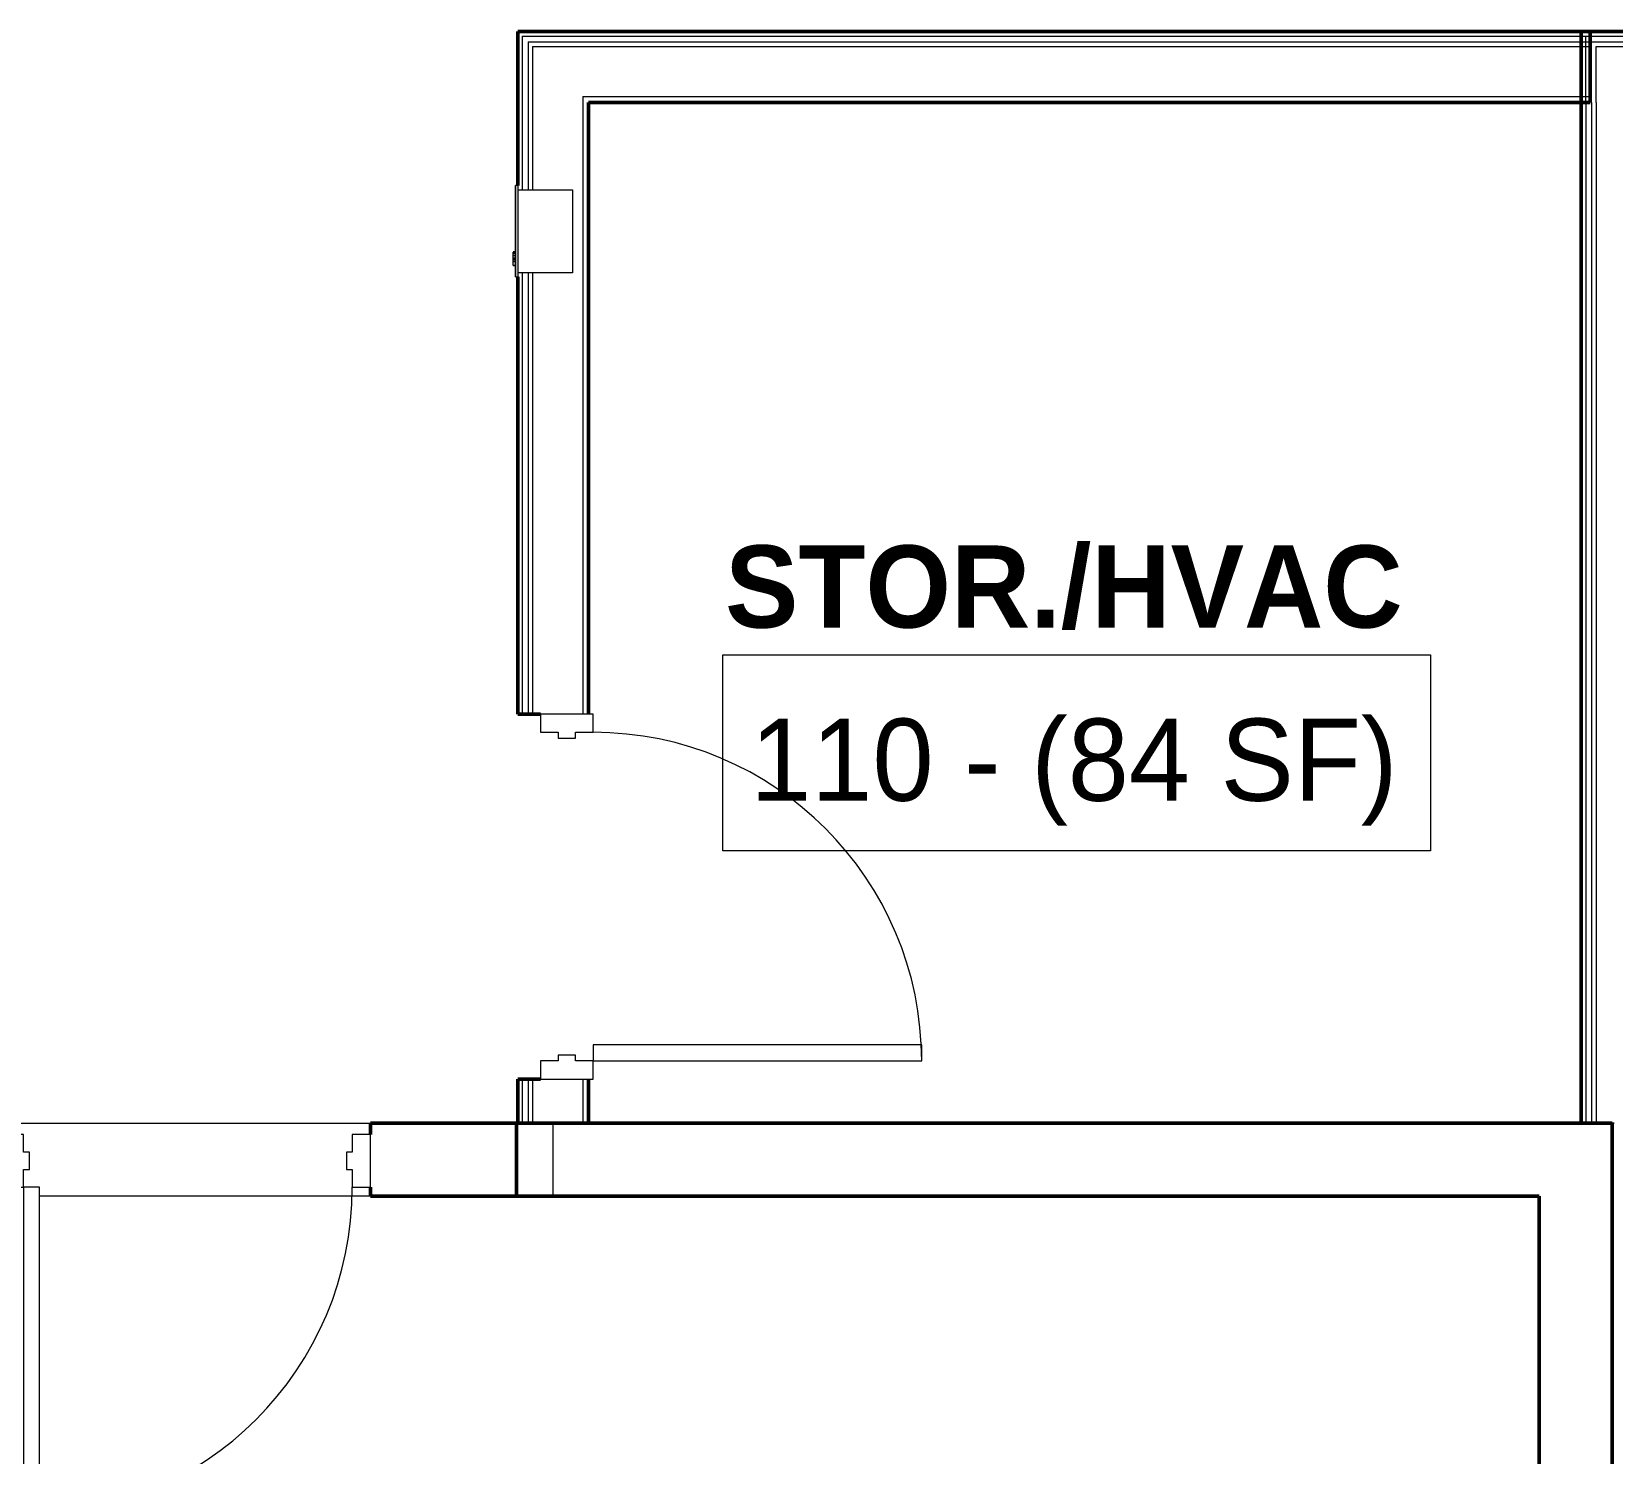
# Model space of a CAD drawing. Header units: inches. Extents: x -4218 to -1830, y 9756 to 12426.
# Drawn here: x -2693.4 to -2520.3, y 10225.4 to 10381.2 of the extents above; entities that cross this region are included whole.
import ezdxf

# ---------------------------------------------------------------- set-up
doc = ezdxf.new("R2010")
doc.units = ezdxf.units.IN
doc.header["$MEASUREMENT"] = 0
for name, color, linetype, lineweight in [('0-1', 7, 'Continuous', 5), ('0-2', 252, 'Continuous', 9), ('0-3', 7, 'Continuous', 9), ('A-AREA-IDEN', 2, 'Continuous', 9), ('A-DOOR-1', 7, 'Continuous', 9), ('A-DOOR-2', 50, 'Continuous', 20), ('A-DOOR-FRAM-1', 50, 'Continuous', 20), ('A-WALL-1', 250, 'Continuous', 50), ('A-WALL-2', 10, 'Continuous', 13), ('A-WALL-3', 253, 'Continuous', 9), ('A-WALL-5', 252, 'Continuous', 9), ('A-WALL-6', 7, 'Continuous', 9), ('E-FIRE-1', 7, 'Continuous', 9), ('I-WALL-1', 250, 'Continuous', 50), ('I-WALL-2', 254, 'Continuous', 9), ('I-WALL-3', 253, 'Continuous', 9), ('I-WALL-4', 252, 'Continuous', 9)]:
    doc.layers.add(name, color=color, linetype=linetype, lineweight=lineweight)
doc.styles.add('Century Gothic', font='ufonts.com_century-gothic.ttf', dxfattribs={"height": 9})
doc.styles.add('Century Gothic_B', font='GOTHICB.TTF', dxfattribs={"height": 9})

# ---------------------------------------------------------------- blocks, each defined once
blk = doc.blocks.new('HOLLOW METAL - COMMON_3-0 x 7-0 - 20min-2191981-BACKGROUND - 1ST FLOOR')
at = {"layer": 'A-DOOR-1'}
blk.add_arc((18, 4.625), 36, 90, 180, dxfattribs=at)
at = {"layer": 'A-DOOR-2'}
for p, q in [((18, 40.625), (16.25, 40.625)), ((16.25, 40.625), (16.25, 4.625)), ((18, 4.625), (18, 40.625)), ((16.25, 4.625), (18, 4.625))]:
    blk.add_line(p, q, dxfattribs=at)
at = {"layer": 'A-DOOR-FRAM-1'}
for p, q in [((-18, 4.625), (-20, 4.625)), ((-20, 4.625), (-20, -1.125)), ((-18, 2.6875), (-18, 4.625)), ((18, 4.625), (18, 2.6875)), ((20, 4.625), (18, 4.625)), ((20, -1.125), (20, 4.625)), ((-17.375, 2.6875), (-18, 2.6875)), ((-17.375, 0.8125), (-17.375, 2.6875)), ((18, 2.6875), (17.375, 2.6875)), ((17.375, 2.6875), (17.375, 0.8125)), ((-18, -1.125), (-18, 0.8125)), ((-18, 0.8125), (-17.375, 0.8125)), ((17.375, 0.8125), (18, 0.8125)), ((18, 0.8125), (18, -1.125)), ((-20, -1.125), (-18, -1.125)), ((18, -1.125), (20, -1.125))]:
    blk.add_line(p, q, dxfattribs=at)
blk = doc.blocks.new('104416 - Fire Extinguishers - Wall - Class A - Light - 2A-2205533-BACKGROUND - 1ST FLOOR')
at = {"layer": 'E-FIRE-1'}
for p, q in [((13.19, 4.13), (13.19, 3.87)), ((23.19, 4.13), (13.19, 4.13)), ((13.19, 4.13), (23.19, 4.13)), ((13.19, 4.13), (13.19, 3.87)), ((23.19, 3.87), (13.19, 3.87)), ((13.63, -2.12), (13.63, 3.87)), ((14.41, 4.13), (14.41, 4.38)), ((14.44, 4.38), (14.84, 4.38)), ((14.44, 4.13), (14.44, 4.38)), ((14.84, 4.38), (15.03, 4.38)), ((14.84, 4.13), (14.84, 4.38)), ((15.03, 4.38), (15.11, 4.38)), ((15.03, 4.13), (15.03, 4.38)), ((15.11, 4.38), (15.24, 4.38)), ((15.11, 4.13), (15.11, 4.38)), ((15.24, 4.38), (15.51, 4.38)), ((15.24, 4.13), (15.24, 4.38)), ((15.51, 4.38), (15.73, 4.38)), ((15.51, 4.13), (15.51, 4.38)), ((15.73, 4.38), (15.87, 4.38)), ((15.73, 4.13), (15.73, 4.38)), ((15.87, 4.38), (15.91, 4.38)), ((15.87, 4.13), (15.87, 4.38)), ((15.91, 4.13), (15.91, 4.38)), ((15.94, 4.13), (15.94, 4.38)), ((22.75, 3.87), (22.75, -2.12)), ((23.19, 3.87), (23.19, 4.13)), ((23.19, 3.87), (23.19, 4.13)), ((22.75, -2.12), (13.63, -2.12))]:
    blk.add_line(p, q, dxfattribs=at)
blk = doc.blocks.new('CTR - 1st Phase - Common Walls_rvt-1-BACKGROUND - 1ST FLOOR')
at = {"layer": 'A-WALL-1'}
blk.add_line((-2520.32, 10261.59), (-2520.32, 10017.09), dxfattribs=at)
at = {"layer": 'A-WALL-2'}
for p, q in [((-2639.7, 10380.66), (-2639.7, 10363.85)), ((-2639.7, 10380.66), (-2639.07, 10380.66)), ((-2639.07, 10380.66), (-2632.45, 10380.66)), ((-2639.07, 10380.04), (-2639.07, 10363.85)), ((-2639.07, 10380.04), (-2638.57, 10380.04)), ((-2638.57, 10380.04), (-2632.45, 10380.04)), ((-2632.45, 10380.66), (-2522.7, 10380.66)), ((-2632.45, 10380.04), (-2522.7, 10380.04)), ((-2523.2, 10380.04), (-2523.2, 10380.66)), ((-2523.2, 10380.66), (-2505.83, 10380.66)), ((-2523.2, 10373.41), (-2523.2, 10380.04)), ((-2522.57, 10379.54), (-2522.57, 10380.04)), ((-2522.57, 10380.04), (-2506.09, 10380.04)), ((-2638.57, 10379.54), (-2638.57, 10363.85)), ((-2638.57, 10379.54), (-2633.07, 10379.54)), ((-2633.07, 10379.54), (-2632.45, 10379.54)), ((-2632.45, 10379.54), (-2522.7, 10379.54)), ((-2522.57, 10373.41), (-2522.57, 10379.54)), ((-2522.07, 10374.04), (-2522.07, 10379.54)), ((-2522.07, 10379.54), (-2506.29, 10379.54)), ((-2633.07, 10374.04), (-2633.07, 10306.41)), ((-2633.07, 10374.04), (-2632.45, 10374.04)), ((-2632.45, 10374.04), (-2522.7, 10374.04)), ((-2523.2, 10373.41), (-2523.2, 10261.59)), ((-2522.57, 10373.41), (-2522.57, 10261.59)), ((-2522.07, 10373.41), (-2522.07, 10374.04)), ((-2522.07, 10373.41), (-2522.07, 10261.59)), ((-2639.7, 10354.73), (-2639.7, 10306.41)), ((-2639.07, 10354.73), (-2639.07, 10306.41)), ((-2638.57, 10354.73), (-2638.57, 10306.41)), ((-2639.7, 10266.41), (-2639.7, 10261.59)), ((-2639.07, 10266.41), (-2639.07, 10261.59)), ((-2638.57, 10266.41), (-2638.57, 10261.59)), ((-2633.07, 10266.41), (-2633.07, 10261.59)), ((-2520.07, 10261.59), (-2520.32, 10261.59)), ((-2520.32, 10261.59), (-2520.07, 10261.59))]:
    blk.add_line(p, q, dxfattribs=at)
at = {"layer": 'A-WALL-3'}
blk.add_line((-2520.32, 10261.59), (-2520.32, 10017.71), dxfattribs=at)
at = {"layer": 'I-WALL-1'}
for p, q in [((-2639.7, 10381.16), (-2640.2, 10381.16)), ((-2640.2, 10381.16), (-2640.2, 10364.29)), ((-2632.45, 10381.16), (-2639.7, 10381.16)), ((-2522.7, 10381.16), (-2632.45, 10381.16)), ((-2505.62, 10381.16), (-2523.7, 10381.16)), ((-2523.7, 10381.16), (-2523.7, 10380.66)), ((-2523.7, 10380.66), (-2523.7, 10373.41)), ((-2522.7, 10373.41), (-2522.7, 10381.16)), ((-2632.45, 10306.41), (-2632.45, 10373.41)), ((-2632.45, 10373.41), (-2522.7, 10373.41)), ((-2523.7, 10373.41), (-2523.7, 10261.59)), ((-2640.2, 10354.29), (-2640.2, 10306.41)), ((-2640.2, 10306.41), (-2637.7, 10306.41)), ((-2637.7, 10266.41), (-2640.2, 10266.41)), ((-2640.2, 10266.41), (-2640.2, 10261.59)), ((-2632.45, 10261.59), (-2632.45, 10266.41)), ((-2640.2, 10261.59), (-2632.45, 10261.59)), ((-2523.7, 10261.59), (-2520.32, 10261.59))]:
    blk.add_line(p, q, dxfattribs=at)
at = {"layer": 'I-WALL-2'}
blk.add_line((-2523.7, 10373.41), (-2522.7, 10373.41), dxfattribs=at)
at = {"layer": 'I-WALL-3'}
for p, q in [((-2522.7, 10381.16), (-2523.7, 10381.16)), ((-2522.7, 10381.16), (-2523.7, 10381.16)), ((-2523.7, 10380.67), (-2523.7, 10381.16)), ((-2523.7, 10380.05), (-2523.7, 10380.66)), ((-2523.7, 10373.41), (-2523.7, 10380.03)), ((-2522.7, 10381.16), (-2522.7, 10380.68)), ((-2522.7, 10380.66), (-2522.7, 10373.41)), ((-2640.2, 10364.29), (-2640.2, 10363.85)), ((-2640.2, 10354.73), (-2640.2, 10354.29)), ((-2632.45, 10306.41), (-2637.7, 10306.41)), ((-2637.7, 10266.41), (-2632.45, 10266.41)), ((-2632.45, 10261.59), (-2640.2, 10261.59)), ((-2520.32, 10261.59), (-2523.7, 10261.59))]:
    blk.add_line(p, q, dxfattribs=at)
at = {"layer": 'I-WALL-4'}
for p, q in [((-2640.2, 10381.16), (-2632.45, 10381.16)), ((-2640.2, 10381.16), (-2640.2, 10364.29)), ((-2523.7, 10381.16), (-2632.45, 10381.16)), ((-2505.62, 10381.16), (-2522.7, 10381.16)), ((-2632.45, 10306.41), (-2632.45, 10373.41)), ((-2632.45, 10373.41), (-2523.7, 10373.41)), ((-2523.7, 10373.41), (-2523.7, 10261.59)), ((-2640.2, 10354.29), (-2640.2, 10306.41)), ((-2637.7, 10306.41), (-2640.2, 10306.41)), ((-2640.2, 10266.41), (-2637.7, 10266.41)), ((-2640.2, 10266.41), (-2640.2, 10261.59)), ((-2632.45, 10261.59), (-2632.45, 10266.41))]:
    blk.add_line(p, q, dxfattribs=at)
at = {"layer": '0-3'}
for name, p, rotation in [('104416 - Fire Extinguishers - Wall - Class A - Light - 2A-2205533-BACKGROUND - 1ST FLOOR', (-2636.32, 10341.1), 89.99999999999953), ('HOLLOW METAL - COMMON_3-0 x 7-0 - 20min-2191981-BACKGROUND - 1ST FLOOR', (-2636.57, 10286.41), 269.9999999999995)]:
    blk.add_blockref(name, p, dxfattribs=dict(at, rotation=rotation))
blk = doc.blocks.new('HOLLOW METAL - STAIR DOOR 3-0 x 7-0-2453423-BACKGROUND - 1ST FLOOR')
at = {"layer": 'A-DOOR-1'}
blk.add_arc((18, 3.25), 36, 90, 180, dxfattribs=at)
at = {"layer": 'A-DOOR-2'}
for p, q in [((18, 39.25), (16.25, 39.25)), ((16.25, 39.25), (16.25, 3.25)), ((18, 3.25), (18, 39.25)), ((16.25, 3.25), (18, 3.25))]:
    blk.add_line(p, q, dxfattribs=at)
at = {"layer": 'A-DOOR-FRAM-1'}
for p, q in [((-18, 3.25), (-20, 3.25)), ((-20, 3.25), (-20, -2.5)), ((-18, 1.3125), (-18, 3.25)), ((18, 3.25), (18, 1.3125)), ((20, 3.25), (18, 3.25)), ((20, -2.5), (20, 3.25)), ((-17.375, 1.3125), (-18, 1.3125)), ((-17.375, -0.5625), (-17.375, 1.3125)), ((18, 1.3125), (17.375, 1.3125)), ((17.375, 1.3125), (17.375, -0.5625)), ((-18, -2.5), (-18, -0.5625)), ((-18, -0.5625), (-17.375, -0.5625)), ((17.375, -0.5625), (18, -0.5625)), ((18, -0.5625), (18, -2.5)), ((-20, -2.5), (-18, -2.5)), ((18, -2.5), (20, -2.5))]:
    blk.add_line(p, q, dxfattribs=at)
blk = doc.blocks.new('CTR - 1st Phase -Stairs _ Elevators_rvt-1-BACKGROUND - 1ST FLOOR')
at = {"layer": 'A-WALL-1'}
for p, q in [((-2640.32, 10261.59), (-2656.32, 10261.59)), ((-2656.32, 10261.59), (-2656.32, 10260.34)), ((-2520.32, 10261.59), (-2640.32, 10261.59)), ((-2640.32, 10261.59), (-2640.32, 10253.59)), ((-2640.32, 10253.59), (-2640.32, 10261.59)), ((-2520.32, 10253.59), (-2520.32, 10261.59)), ((-2656.32, 10254.59), (-2656.32, 10253.59)), ((-2656.32, 10253.59), (-2640.32, 10253.59)), ((-2640.32, 10253.59), (-2528.32, 10253.59)), ((-2528.32, 10253.59), (-2528.32, 10191.21)), ((-2520.32, 10021.59), (-2520.32, 10253.59))]:
    blk.add_line(p, q, dxfattribs=at)
at = {"layer": 'A-WALL-3'}
for p, q in [((-2656.32, 10254.59), (-2656.32, 10260.34)), ((-2640.32, 10253.59), (-2640.32, 10261.59)), ((-2640.32, 10261.59), (-2640.32, 10253.59)), ((-2632.45, 10261.59), (-2640.2, 10261.59)), ((-2640.2, 10261.59), (-2636.32, 10261.59)), ((-2520.32, 10261.59), (-2523.7, 10261.59)), ((-2520.32, 10261.59), (-2520.32, 10253.59)), ((-2520.32, 10021.59), (-2520.32, 10253.59))]:
    blk.add_line(p, q, dxfattribs=at)
at = {"layer": 'A-WALL-5'}
for p, q in [((-2656.32, 10261.59), (-2640.2, 10261.59)), ((-2640.32, 10261.59), (-2656.32, 10261.59)), ((-2656.32, 10260.34), (-2656.32, 10261.59)), ((-2640.2, 10261.59), (-2640.32, 10261.59)), ((-2636.32, 10253.59), (-2636.32, 10261.59)), ((-2523.7, 10261.59), (-2632.45, 10261.59)), ((-2656.32, 10253.59), (-2656.32, 10254.59)), ((-2636.32, 10253.59), (-2656.32, 10253.59)), ((-2656.32, 10253.59), (-2640.32, 10253.59)), ((-2640.32, 10253.59), (-2528.32, 10253.59)), ((-2528.32, 10253.59), (-2528.32, 10191.21))]:
    blk.add_line(p, q, dxfattribs=at)
at = {"layer": 'A-WALL-6'}
for p, q in [((-2696.32, 10261.59), (-2656.32, 10261.59)), ((-2656.32, 10253.59), (-2692.57, 10253.59))]:
    blk.add_line(p, q, dxfattribs=at)
at = {"layer": '0-2', "rotation": 180}
blk.add_blockref('HOLLOW METAL - STAIR DOOR 3-0 x 7-0-2453423-BACKGROUND - 1ST FLOOR', (-2676.32, 10257.84), dxfattribs=at)

msp = doc.modelspace()

# ---------------------------------------------------------------- linework, layer by layer
at = {"layer": 'A-AREA-IDEN', "flags": 128}
msp.add_lwpolyline([(-2617.72, 10312.91), (-2540.21, 10312.91), (-2540.21, 10291.41), (-2617.72, 10291.41)], close=True, dxfattribs=at)

# ---------------------------------------------------------------- block references
at = {"layer": '0-1'}
for name in ['CTR - 1st Phase -Stairs _ Elevators_rvt-1-BACKGROUND - 1ST FLOOR', 'CTR - 1st Phase - Common Walls_rvt-1-BACKGROUND - 1ST FLOOR']:
    msp.add_blockref(name, (0, 0), dxfattribs=at)

# ---------------------------------------------------------------- texts
at = {"layer": 'A-AREA-IDEN', "char_height": 9, "attachment_point": 1}
for s, insert, width, style in [('STOR./HVAC', (-2617.48, 10324.88), 93.021, 'Century Gothic_B'), ('110 - (84 SF)', (-2614.72, 10305.91), 86.355, 'Century Gothic')]:
    msp.add_mtext(s, dxfattribs=dict(at, insert=insert, width=width, style=style))

doc.saveas('drawing.dxf')
